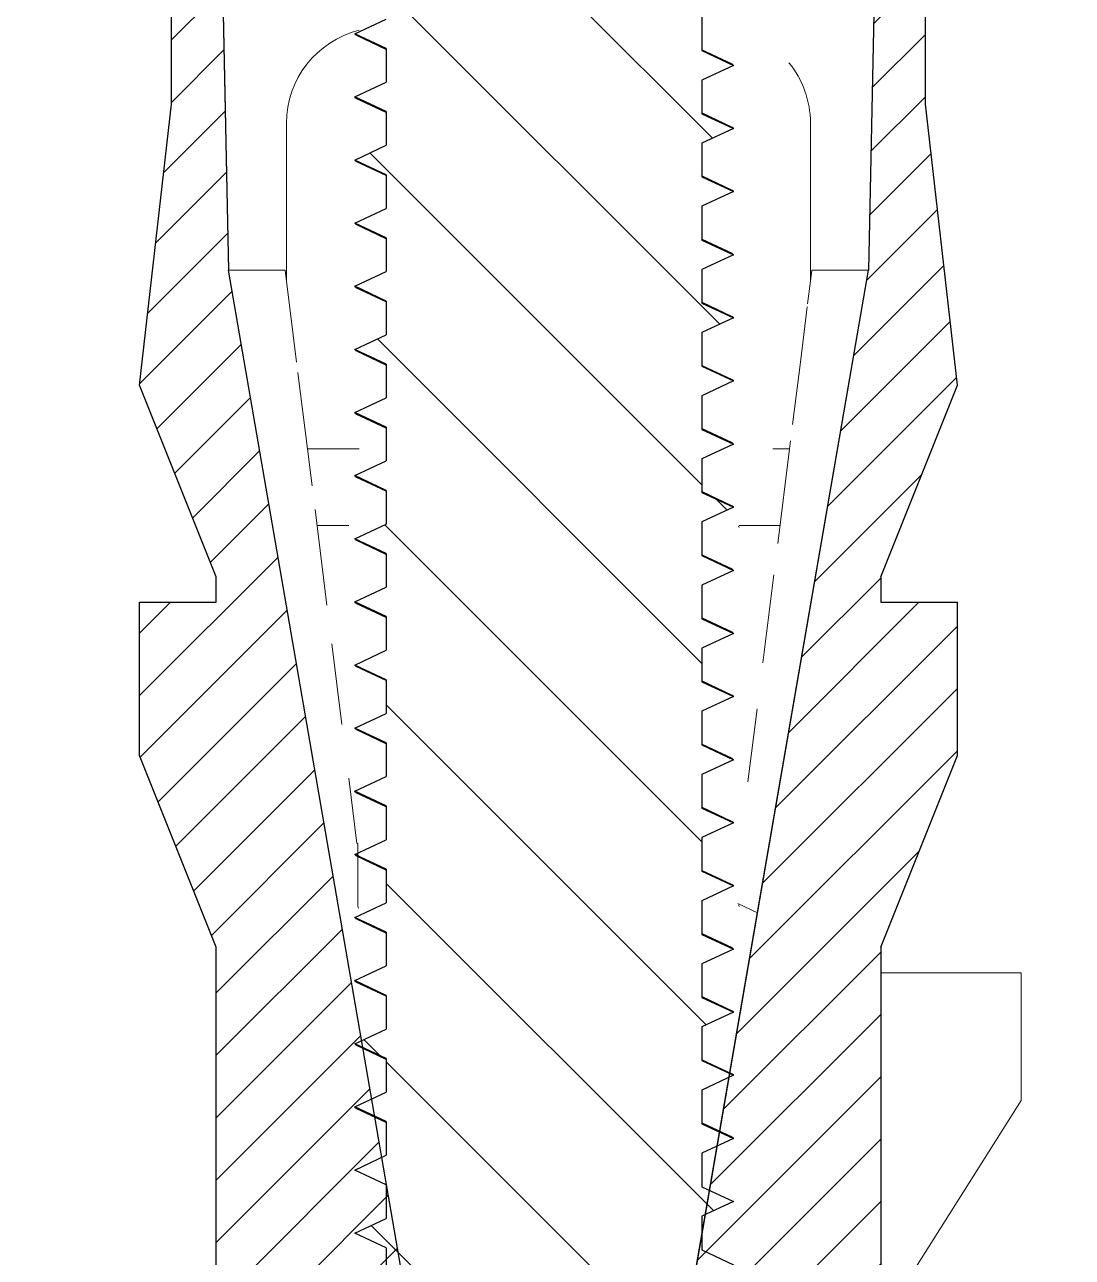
# Model space of a CAD drawing. Header units: millimetres. Extents: x 15 to 334, y 2 to 223.
# Drawn here: x 45.56 to 53.85, y 102.77 to 112.53 of the extents above; entities that cross this region are included whole.
import ezdxf

# ---------------------------------------------------------------- set-up
doc = ezdxf.new("R2010")
doc.units = ezdxf.units.MM
doc.layers.add('HATCH', color=56, linetype='Continuous')
doc.layers.add('SLD-0', color=179, linetype='Continuous')
doc.layers.add('PART', color=179, linetype='Continuous', lineweight=15)

msp = doc.modelspace()

# ---------------------------------------------------------------- hatches: boundary and pattern name
at = {"linetype": 'Continuous'}
h = msp.add_hatch(dxfattribs=at)
h.set_pattern_fill('ANSI31', color=2, scale=0.31496, angle=90, style=0)
edge = h.paths.add_edge_path(flags=0)
edge.add_spline(control_points=[(53.1701, 118.8478), (53.1701, 118.7893), (53.1287, 118.7478), (53.0701, 118.7478)], knot_values=[0, 0, 0, 0, 1, 1, 1, 1], weights=[1, 0.804738, 0.804738, 1], degree=3, periodic=0)
edge.add_line((53.0701, 118.7478), (51.0881, 118.7478))
edge.add_line((51.0881, 118.7478), (51.1701, 118.7096))
edge.add_line((51.1701, 118.7096), (50.9201, 118.593))
edge.add_line((50.9201, 118.593), (50.9201, 118.3262))
edge.add_line((50.9201, 118.3262), (51.1701, 118.2096))
edge.add_line((51.1701, 118.2096), (50.9201, 118.093))
edge.add_line((50.9201, 118.093), (50.9201, 117.8262))
edge.add_line((50.9201, 117.8262), (51.1701, 117.7096))
edge.add_line((51.1701, 117.7096), (50.9201, 117.593))
edge.add_line((50.9201, 117.593), (50.9201, 117.3262))
edge.add_line((50.9201, 117.3262), (51.1701, 117.2096))
edge.add_line((51.1701, 117.2096), (50.9201, 117.093))
edge.add_line((50.9201, 117.093), (50.9201, 116.8262))
edge.add_line((50.9201, 116.8262), (51.1701, 116.7096))
edge.add_line((51.1701, 116.7096), (50.9201, 116.593))
edge.add_line((50.9201, 116.593), (50.9201, 116.3262))
edge.add_line((50.9201, 116.3262), (51.1701, 116.2096))
edge.add_line((51.1701, 116.2096), (50.9201, 116.093))
edge.add_line((50.9201, 116.093), (50.9201, 115.8262))
edge.add_line((50.9201, 115.8262), (51.1701, 115.7096))
edge.add_line((51.1701, 115.7096), (50.9201, 115.593))
edge.add_line((50.9201, 115.593), (50.9201, 115.3262))
edge.add_line((50.9201, 115.3262), (51.1701, 115.2096))
edge.add_line((51.1701, 115.2096), (50.9201, 115.093))
edge.add_line((50.9201, 115.093), (50.9201, 114.8262))
edge.add_line((50.9201, 114.8262), (51.1701, 114.7096))
edge.add_line((51.1701, 114.7096), (50.9201, 114.593))
edge.add_line((50.9201, 114.593), (50.9201, 114.3262))
edge.add_line((50.9201, 114.3262), (51.1701, 114.2096))
edge.add_line((51.1701, 114.2096), (50.9201, 114.093))
edge.add_line((50.9201, 114.093), (50.9201, 113.8262))
edge.add_line((50.9201, 113.8262), (51.1701, 113.7096))
edge.add_line((51.1701, 113.7096), (50.9201, 113.593))
edge.add_line((50.9201, 113.593), (50.9201, 113.3262))
edge.add_line((50.9201, 113.3262), (51.1701, 113.2096))
edge.add_line((51.1701, 113.2096), (50.9201, 113.093))
edge.add_line((50.9201, 113.093), (50.9201, 112.8262))
edge.add_line((50.9201, 112.8262), (51.1701, 112.7096))
edge.add_line((51.1701, 112.7096), (50.9201, 112.593))
edge.add_line((50.9201, 112.593), (50.9201, 112.3262))
edge.add_line((50.9201, 112.3262), (51.1701, 112.2096))
edge.add_line((51.1701, 112.2096), (50.9201, 112.093))
edge.add_line((50.9201, 112.093), (50.9201, 111.8262))
edge.add_line((50.9201, 111.8262), (51.1701, 111.7096))
edge.add_line((51.1701, 111.7096), (50.9201, 111.593))
edge.add_line((50.9201, 111.593), (50.9201, 111.3262))
edge.add_line((50.9201, 111.3262), (51.1701, 111.2096))
edge.add_line((51.1701, 111.2096), (50.9201, 111.093))
edge.add_line((50.9201, 111.093), (50.9201, 110.8262))
edge.add_line((50.9201, 110.8262), (51.1701, 110.7096))
edge.add_line((51.1701, 110.7096), (50.9201, 110.593))
edge.add_line((50.9201, 110.593), (50.9201, 110.3262))
edge.add_line((50.9201, 110.3262), (51.1701, 110.2096))
edge.add_line((51.1701, 110.2096), (50.9201, 110.093))
edge.add_line((50.9201, 110.093), (50.9201, 109.8262))
edge.add_line((50.9201, 109.8262), (51.1701, 109.7096))
edge.add_line((51.1701, 109.7096), (50.9201, 109.593))
edge.add_line((50.9201, 109.593), (50.9201, 109.3262))
edge.add_line((50.9201, 109.3262), (51.1701, 109.2096))
edge.add_line((51.1701, 109.2096), (50.9201, 109.093))
edge.add_line((50.9201, 109.093), (50.9201, 108.8262))
edge.add_line((50.9201, 108.8262), (51.1701, 108.7096))
edge.add_line((51.1701, 108.7096), (50.9201, 108.593))
edge.add_line((50.9201, 108.593), (50.9201, 108.3262))
edge.add_line((50.9201, 108.3262), (51.1701, 108.2096))
edge.add_line((51.1701, 108.2096), (50.9201, 108.093))
edge.add_line((50.9201, 108.093), (50.9201, 107.8262))
edge.add_line((50.9201, 107.8262), (51.1701, 107.7096))
edge.add_line((51.1701, 107.7096), (50.9201, 107.593))
edge.add_line((50.9201, 107.593), (50.9201, 107.3262))
edge.add_line((50.9201, 107.3262), (51.1701, 107.2096))
edge.add_line((51.1701, 107.2096), (50.9201, 107.093))
edge.add_line((50.9201, 107.093), (50.9201, 106.8262))
edge.add_line((50.9201, 106.8262), (51.1701, 106.7096))
edge.add_line((51.1701, 106.7096), (50.9201, 106.593))
edge.add_line((50.9201, 106.593), (50.9201, 106.3262))
edge.add_line((50.9201, 106.3262), (51.1701, 106.2096))
edge.add_line((51.1701, 106.2096), (50.9201, 106.093))
edge.add_line((50.9201, 106.093), (50.9201, 105.8262))
edge.add_line((50.9201, 105.8262), (51.1701, 105.7096))
edge.add_line((51.1701, 105.7096), (50.9201, 105.593))
edge.add_line((50.9201, 105.593), (50.9201, 105.3262))
edge.add_line((50.9201, 105.3262), (51.1701, 105.2096))
edge.add_line((51.1701, 105.2096), (50.9201, 105.093))
edge.add_line((50.9201, 105.093), (50.9201, 104.8262))
edge.add_line((50.9201, 104.8262), (51.1701, 104.7096))
edge.add_line((51.1701, 104.7096), (50.9201, 104.593))
edge.add_line((50.9201, 104.593), (50.9201, 104.3262))
edge.add_line((50.9201, 104.3262), (51.1701, 104.2096))
edge.add_line((51.1701, 104.2096), (50.9201, 104.093))
edge.add_line((50.9201, 104.093), (50.9201, 103.8262))
edge.add_line((50.9201, 103.8262), (51.1701, 103.7096))
edge.add_line((51.1701, 103.7096), (50.9201, 103.593))
edge.add_line((50.9201, 103.593), (50.9201, 103.3262))
edge.add_line((50.9201, 103.3262), (51.1701, 103.2096))
edge.add_line((51.1701, 103.2096), (50.9201, 103.093))
edge.add_line((50.9201, 103.093), (50.9201, 102.8262))
edge.add_line((50.9201, 102.8262), (51.1701, 102.7096))
edge.add_line((51.1701, 102.7096), (50.9201, 102.593))
edge.add_line((50.9201, 102.593), (50.9201, 102.3262))
edge.add_line((50.9201, 102.3262), (51.1701, 102.2096))
edge.add_line((51.1701, 102.2096), (50.9201, 102.093))
edge.add_line((50.9201, 102.093), (50.9201, 101.8478))
edge.add_arc((47.2726, 101.8479), 3.6475, 359.64129, 359.99983, ccw=False)
edge.add_line((50.92, 101.825), (51.1676, 101.7096))
edge.add_line((51.1676, 101.7096), (50.9112, 101.59))
edge.add_arc((46.9481, 101.8645), 3.9725, 352.10251, 356.03772, ccw=False)
edge.add_line((50.883, 101.3187), (51.1169, 101.2096))
edge.add_line((51.1169, 101.2096), (50.8432, 101.0819))
edge.add_arc((46.5936, 101.9228), 4.3319, 345.15264, 348.80682, ccw=False)
edge.add_line((50.7809, 100.8128), (51.0023, 100.7096))
edge.add_line((51.0023, 100.7096), (50.7103, 100.5734))
edge.add_arc((46.3897, 101.9813), 4.5442, 338.38643, 341.95169, ccw=False)
edge.add_line((50.6144, 100.3075), (50.8242, 100.2096))
edge.add_line((50.8242, 100.2096), (50.509, 100.0626))
edge.add_arc((46.3839, 101.9814), 4.5496, 331.37807, 335.05452, ccw=False)
edge.add_line((50.3775, 99.802), (50.5757, 99.7096))
edge.add_line((50.5757, 99.7096), (50.2272, 99.547))
edge.add_spline(control_points=[(50.2272, 99.547), (50.0649, 99.2917), (49.8779, 99.0556), (49.6701, 98.8478)], knot_values=[0, 0, 0, 0, 1, 1, 1, 1], weights=[1, 1, 1, 1], degree=3, periodic=0)
edge.add_spline(control_points=[(49.6701, 98.8478), (49.3938, 99.1241), (49.1542, 99.4505), (48.9608, 99.8056)], knot_values=[0, 0, 0, 0, 1, 1, 1, 1], weights=[1, 1, 1, 1], degree=3, periodic=0)
edge.add_line((48.9608, 99.8056), (48.6307, 99.9596))
edge.add_line((48.6307, 99.9596), (48.8349, 100.0548))
edge.add_arc((52.9801, 101.9927), 4.5759, 201.46317, 205.05631, ccw=False)
edge.add_line((48.7216, 100.3184), (48.4188, 100.4596))
edge.add_line((48.4188, 100.4596), (48.6343, 100.5601))
edge.add_arc((52.871, 101.9554), 4.4605, 194.64307, 198.22889, ccw=False)
edge.add_line((48.5554, 100.8278), (48.2727, 100.9596))
edge.add_line((48.2727, 100.9596), (48.5003, 101.0657))
edge.add_arc((52.5842, 101.8906), 4.1664, 187.6488, 191.41879, ccw=False)
edge.add_line((48.4549, 101.336), (48.1899, 101.4596))
edge.add_line((48.1899, 101.4596), (48.4304, 101.5717))
edge.add_arc((52.1798, 101.8494), 3.7597, 180.09818, 184.23612, ccw=False)
edge.add_line((48.4201, 101.843), (48.1701, 101.9596))
edge.add_line((48.1701, 101.9596), (48.4201, 102.0762))
edge.add_line((48.4201, 102.0762), (48.4201, 102.343))
edge.add_line((48.4201, 102.343), (48.1701, 102.4596))
edge.add_line((48.1701, 102.4596), (48.4201, 102.5762))
edge.add_line((48.4201, 102.5762), (48.4201, 102.843))
edge.add_line((48.4201, 102.843), (48.1701, 102.9596))
edge.add_line((48.1701, 102.9596), (48.4201, 103.0762))
edge.add_line((48.4201, 103.0762), (48.4201, 103.343))
edge.add_line((48.4201, 103.343), (48.1701, 103.4596))
edge.add_line((48.1701, 103.4596), (48.4201, 103.5762))
edge.add_line((48.4201, 103.5762), (48.4201, 103.843))
edge.add_line((48.4201, 103.843), (48.1701, 103.9596))
edge.add_line((48.1701, 103.9596), (48.4201, 104.0762))
edge.add_line((48.4201, 104.0762), (48.4201, 104.343))
edge.add_line((48.4201, 104.343), (48.1701, 104.4596))
edge.add_line((48.1701, 104.4596), (48.4201, 104.5762))
edge.add_line((48.4201, 104.5762), (48.4201, 104.843))
edge.add_line((48.4201, 104.843), (48.1701, 104.9596))
edge.add_line((48.1701, 104.9596), (48.4201, 105.0762))
edge.add_line((48.4201, 105.0762), (48.4201, 105.343))
edge.add_line((48.4201, 105.343), (48.1701, 105.4596))
edge.add_line((48.1701, 105.4596), (48.4201, 105.5762))
edge.add_line((48.4201, 105.5762), (48.4201, 105.843))
edge.add_line((48.4201, 105.843), (48.1701, 105.9596))
edge.add_line((48.1701, 105.9596), (48.4201, 106.0762))
edge.add_line((48.4201, 106.0762), (48.4201, 106.343))
edge.add_line((48.4201, 106.343), (48.1701, 106.4596))
edge.add_line((48.1701, 106.4596), (48.4201, 106.5762))
edge.add_line((48.4201, 106.5762), (48.4201, 106.843))
edge.add_line((48.4201, 106.843), (48.1701, 106.9596))
edge.add_line((48.1701, 106.9596), (48.4201, 107.0762))
edge.add_line((48.4201, 107.0762), (48.4201, 107.343))
edge.add_line((48.4201, 107.343), (48.1701, 107.4596))
edge.add_line((48.1701, 107.4596), (48.4201, 107.5762))
edge.add_line((48.4201, 107.5762), (48.4201, 107.843))
edge.add_line((48.4201, 107.843), (48.1701, 107.9596))
edge.add_line((48.1701, 107.9596), (48.4201, 108.0762))
edge.add_line((48.4201, 108.0762), (48.4201, 108.343))
edge.add_line((48.4201, 108.343), (48.1701, 108.4596))
edge.add_line((48.1701, 108.4596), (48.4201, 108.5762))
edge.add_line((48.4201, 108.5762), (48.4201, 108.843))
edge.add_line((48.4201, 108.843), (48.1701, 108.9596))
edge.add_line((48.1701, 108.9596), (48.4201, 109.0762))
edge.add_line((48.4201, 109.0762), (48.4201, 109.343))
edge.add_line((48.4201, 109.343), (48.1701, 109.4596))
edge.add_line((48.1701, 109.4596), (48.4201, 109.5762))
edge.add_line((48.4201, 109.5762), (48.4201, 109.843))
edge.add_line((48.4201, 109.843), (48.1701, 109.9596))
edge.add_line((48.1701, 109.9596), (48.4201, 110.0762))
edge.add_line((48.4201, 110.0762), (48.4201, 110.343))
edge.add_line((48.4201, 110.343), (48.1701, 110.4596))
edge.add_line((48.1701, 110.4596), (48.4201, 110.5762))
edge.add_line((48.4201, 110.5762), (48.4201, 110.843))
edge.add_line((48.4201, 110.843), (48.1701, 110.9596))
edge.add_line((48.1701, 110.9596), (48.4201, 111.0762))
edge.add_line((48.4201, 111.0762), (48.4201, 111.343))
edge.add_line((48.4201, 111.343), (48.1701, 111.4596))
edge.add_line((48.1701, 111.4596), (48.4201, 111.5762))
edge.add_line((48.4201, 111.5762), (48.4201, 111.843))
edge.add_line((48.4201, 111.843), (48.1701, 111.9596))
edge.add_line((48.1701, 111.9596), (48.4201, 112.0762))
edge.add_line((48.4201, 112.0762), (48.4201, 112.343))
edge.add_line((48.4201, 112.343), (48.1701, 112.4596))
edge.add_line((48.1701, 112.4596), (48.4201, 112.5762))
edge.add_line((48.4201, 112.5762), (48.4201, 112.843))
edge.add_line((48.4201, 112.843), (48.1701, 112.9596))
edge.add_line((48.1701, 112.9596), (48.4201, 113.0762))
edge.add_line((48.4201, 113.0762), (48.4201, 113.343))
edge.add_line((48.4201, 113.343), (48.1701, 113.4596))
edge.add_line((48.1701, 113.4596), (48.4201, 113.5762))
edge.add_line((48.4201, 113.5762), (48.4201, 113.843))
edge.add_line((48.4201, 113.843), (48.1701, 113.9596))
edge.add_line((48.1701, 113.9596), (48.4201, 114.0762))
edge.add_line((48.4201, 114.0762), (48.4201, 114.343))
edge.add_line((48.4201, 114.343), (48.1701, 114.4596))
edge.add_line((48.1701, 114.4596), (48.4201, 114.5762))
edge.add_line((48.4201, 114.5762), (48.4201, 114.843))
edge.add_line((48.4201, 114.843), (48.1701, 114.9596))
edge.add_line((48.1701, 114.9596), (48.4201, 115.0762))
edge.add_line((48.4201, 115.0762), (48.4201, 115.343))
edge.add_line((48.4201, 115.343), (48.1701, 115.4596))
edge.add_line((48.1701, 115.4596), (48.4201, 115.5762))
edge.add_line((48.4201, 115.5762), (48.4201, 115.843))
edge.add_line((48.4201, 115.843), (48.1701, 115.9596))
edge.add_line((48.1701, 115.9596), (48.4201, 116.0762))
edge.add_line((48.4201, 116.0762), (48.4201, 116.343))
edge.add_line((48.4201, 116.343), (48.1701, 116.4596))
edge.add_line((48.1701, 116.4596), (48.4201, 116.5762))
edge.add_line((48.4201, 116.5762), (48.4201, 116.843))
edge.add_line((48.4201, 116.843), (48.1701, 116.9596))
edge.add_line((48.1701, 116.9596), (48.4201, 117.0762))
edge.add_line((48.4201, 117.0762), (48.4201, 117.343))
edge.add_line((48.4201, 117.343), (48.1701, 117.4596))
edge.add_line((48.1701, 117.4596), (48.4201, 117.5762))
edge.add_line((48.4201, 117.5762), (48.4201, 117.843))
edge.add_line((48.4201, 117.843), (48.1701, 117.9596))
edge.add_line((48.1701, 117.9596), (48.4201, 118.0762))
edge.add_line((48.4201, 118.0762), (48.4201, 118.343))
edge.add_line((48.4201, 118.343), (48.1701, 118.4596))
edge.add_line((48.1701, 118.4596), (48.4201, 118.5762))
edge.add_line((48.4201, 118.5762), (48.4201, 118.7478))
edge.add_line((48.4201, 118.7478), (46.2701, 118.7478))
edge.add_spline(control_points=[(46.2701, 118.7478), (46.2115, 118.7478), (46.1701, 118.7893), (46.1701, 118.8478)], knot_values=[0, 0, 0, 0, 1, 1, 1, 1], weights=[1, 0.804738, 0.804738, 1], degree=3, periodic=0)
edge.add_line((46.1701, 118.8478), (46.1701, 119.1478))
edge.add_spline(control_points=[(46.1701, 119.1478), (46.1701, 119.2064), (46.2115, 119.2478), (46.2701, 119.2478)], knot_values=[0, 0, 0, 0, 1, 1, 1, 1], weights=[1, 0.804738, 0.804738, 1], degree=3, periodic=0)
edge.add_line((46.2701, 119.2478), (46.8984, 119.2478))
edge.add_spline(control_points=[(46.8984, 119.2478), (46.9758, 119.2478), (47.0478, 119.2764), (47.1041, 119.3295)], knot_values=[0, 0, 0, 0, 1, 1, 1, 1], weights=[1, 0.952986, 0.952986, 1], degree=3, periodic=0)
edge.add_spline(control_points=[(47.1041, 119.3295), (47.1702, 119.3918), (47.2385, 119.4516), (47.309, 119.5089)], knot_values=[0, 0, 0, 0, 1, 1, 1, 1], weights=[1, 0.999558, 0.999558, 1], degree=3, periodic=0)
edge.add_spline(control_points=[(47.309, 119.5089), (48.0559, 119.1923), (48.9092, 119.0479), (49.6695, 119.0478)], knot_values=[0, 0, 0, 0, 1, 1, 1, 1], weights=[1, 1, 1, 1], degree=3, periodic=0)
edge.add_line((49.6695, 119.0478), (49.6708, 119.0478))
edge.add_spline(control_points=[(49.6708, 119.0478), (50.431, 119.0479), (51.2844, 119.1923), (52.0312, 119.5089)], knot_values=[0, 0, 0, 0, 1, 1, 1, 1], weights=[1, 1, 1, 1], degree=3, periodic=0)
edge.add_spline(control_points=[(52.0312, 119.5089), (52.1017, 119.4516), (52.17, 119.3918), (52.2361, 119.3295)], knot_values=[0, 0, 0, 0, 1, 1, 1, 1], weights=[1, 0.999558, 0.999558, 1], degree=3, periodic=0)
edge.add_spline(control_points=[(52.2361, 119.3295), (52.2925, 119.2764), (52.3644, 119.2478), (52.4419, 119.2478)], knot_values=[0, 0, 0, 0, 1, 1, 1, 1], weights=[1, 0.952986, 0.952986, 1], degree=3, periodic=0)
edge.add_line((52.4419, 119.2478), (53.0701, 119.2478))
edge.add_spline(control_points=[(53.0701, 119.2478), (53.1287, 119.2478), (53.1701, 119.2064), (53.1701, 119.1478)], knot_values=[0, 0, 0, 0, 1, 1, 1, 1], weights=[1, 0.804738, 0.804738, 1], degree=3, periodic=0)
edge.add_line((53.1701, 119.1478), (53.1701, 118.8478))
at = {"layer": 'HATCH'}
h = msp.add_hatch(dxfattribs=at)
h.set_pattern_fill('ANSI31', color=2, scale=0.11, style=0)
edge = h.paths.add_edge_path(flags=0)
edge.add_line((48.7439, 101.4798), (48.7643, 100.4812))
edge.add_line((48.7643, 100.4812), (48.8957, 85.5914))
edge.add_line((48.8957, 85.5914), (48.8957, 84.5794))
edge.add_line((48.8957, 84.5794), (48.3897, 84.5794))
edge.add_line((48.3897, 84.5794), (48.3897, 85.5914))
edge.add_line((48.3897, 85.5914), (47.0235, 85.5914))
edge.add_line((47.0235, 85.5914), (46.7705, 87.0082))
edge.add_line((46.7705, 87.0082), (46.7705, 88.7286))
edge.add_line((46.7705, 88.7286), (46.47, 90.4316))
edge.add_line((46.47, 90.4316), (47.0388, 90.6386))
edge.add_line((47.0388, 90.6386), (46.4669, 92.0682))
edge.add_line((46.4669, 92.0682), (46.4669, 93.2826))
edge.add_line((46.4669, 93.2826), (47.0741, 93.2826))
edge.add_line((47.0741, 93.2826), (47.0741, 93.4472))
edge.add_line((47.0741, 93.4472), (47.0741, 96.2174))
edge.add_line((47.0741, 96.2174), (47.0741, 96.4198))
edge.add_line((47.0741, 96.4198), (46.4669, 97.9378))
edge.add_line((46.4669, 97.9378), (46.4669, 99.1522))
edge.add_line((46.4669, 99.1522), (47.0741, 99.1522))
edge.add_line((47.0741, 99.1522), (47.0741, 99.3546))
edge.add_line((47.0741, 99.3546), (46.4669, 100.8726))
edge.add_line((46.4669, 100.8726), (46.4669, 102.087))
edge.add_line((46.4669, 102.087), (47.0741, 102.087))
edge.add_line((47.0741, 102.087), (47.0741, 105.2242))
edge.add_line((47.0741, 105.2242), (46.4669, 106.7422))
edge.add_line((46.4669, 106.7422), (46.4669, 107.9566))
edge.add_line((46.4669, 107.9566), (47.0741, 107.9566))
edge.add_line((47.0741, 107.9566), (47.0741, 108.159))
edge.add_line((47.0741, 108.159), (46.4669, 109.677))
edge.add_line((46.4669, 109.677), (46.7199, 111.9034))
edge.add_line((46.7199, 111.9034), (46.7199, 114.8106))
edge.add_line((46.7199, 114.8106), (45.5561, 115.4454))
edge.add_line((45.5561, 115.4454), (45.5561, 115.6478))
edge.add_line((45.5561, 115.6478), (46.7098, 115.6478))
edge.add_spline(control_points=[(46.7098, 115.6478), (46.9197, 115.6478), (47.0697, 115.5009), (47.074, 115.291)], knot_values=[0, 0, 0, 0, 1, 1, 1, 1], weights=[1, 0.809532, 0.809532, 1], degree=3, periodic=0)
edge.add_line((47.074, 115.291), (47.1702, 110.5878))
edge.add_line((47.1702, 110.5878), (48.7439, 101.4798))
h = msp.add_hatch(dxfattribs=at)
h.set_pattern_fill('ANSI31', color=2, scale=0.11, style=0)
edge = h.paths.add_edge_path(flags=0)
edge.add_line((50.6667, 101.4798), (50.6463, 100.4812))
edge.add_line((50.6463, 100.4812), (50.5149, 85.5914))
edge.add_line((50.5149, 85.5914), (50.5149, 84.5794))
edge.add_line((50.5149, 84.5794), (51.0209, 84.5794))
edge.add_line((51.0209, 84.5794), (51.0209, 85.5914))
edge.add_line((51.0209, 85.5914), (52.3871, 85.5914))
edge.add_line((52.3871, 85.5914), (52.6401, 87.0082))
edge.add_line((52.6401, 87.0082), (52.6401, 88.7286))
edge.add_line((52.6401, 88.7286), (52.9406, 90.4316))
edge.add_line((52.9406, 90.4316), (52.3718, 90.6386))
edge.add_line((52.3718, 90.6386), (52.9437, 92.0682))
edge.add_line((52.9437, 92.0682), (52.9437, 93.2826))
edge.add_line((52.9437, 93.2826), (52.3365, 93.2826))
edge.add_line((52.3365, 93.2826), (52.3365, 96.4198))
edge.add_line((52.3365, 96.4198), (52.9437, 97.9378))
edge.add_line((52.9437, 97.9378), (52.9437, 99.1522))
edge.add_line((52.9437, 99.1522), (52.3365, 99.1522))
edge.add_line((52.3365, 99.1522), (52.3365, 99.3546))
edge.add_line((52.3365, 99.3546), (52.9437, 100.8726))
edge.add_line((52.9437, 100.8726), (52.9437, 102.087))
edge.add_line((52.9437, 102.087), (52.3365, 102.087))
edge.add_line((52.3365, 102.087), (52.3365, 102.2516))
edge.add_line((52.3365, 102.2516), (52.3365, 105.0218))
edge.add_line((52.3365, 105.0218), (52.3365, 105.2242))
edge.add_line((52.3365, 105.2242), (52.9437, 106.7422))
edge.add_line((52.9437, 106.7422), (52.9437, 107.9566))
edge.add_line((52.9437, 107.9566), (52.3365, 107.9566))
edge.add_line((52.3365, 107.9566), (52.3365, 108.159))
edge.add_line((52.3365, 108.159), (52.9437, 109.677))
edge.add_line((52.9437, 109.677), (52.6907, 111.9034))
edge.add_line((52.6907, 111.9034), (52.6907, 114.8106))
edge.add_line((52.6907, 114.8106), (53.8545, 115.4454))
edge.add_line((53.8545, 115.4454), (53.8545, 115.6478))
edge.add_line((53.8545, 115.6478), (52.7008, 115.6478))
edge.add_spline(control_points=[(52.7008, 115.6478), (52.4908, 115.6478), (52.3409, 115.5009), (52.3366, 115.291)], knot_values=[0, 0, 0, 0, 1, 1, 1, 1], weights=[1, 0.809532, 0.809532, 1], degree=3, periodic=0)
edge.add_line((52.3366, 115.291), (52.2404, 110.5878))
edge.add_line((52.2404, 110.5878), (50.6667, 101.4798))

# ---------------------------------------------------------------- linework, layer by layer
for p, q in [((47.074, 115.291), (47.1702, 110.5878)), ((52.3366, 115.291), (52.2404, 110.5878)), ((46.7199, 111.9034), (46.7199, 114.8106)), ((52.6907, 111.9034), (52.6907, 114.8106)), ((46.4669, 109.677), (46.7199, 111.9034)), ((52.9437, 109.677), (52.6907, 111.9034)), ((48.7439, 101.4798), (47.1702, 110.5878)), ((50.6667, 101.4798), (52.2404, 110.5878)), ((47.0741, 108.159), (46.4669, 109.677)), ((52.3365, 108.159), (52.9437, 109.677)), ((47.0741, 107.9566), (47.0741, 108.159)), ((52.3365, 108.159), (52.3365, 107.9566)), ((46.4669, 106.7422), (46.4669, 107.9566)), ((46.4669, 107.9566), (47.0741, 107.9566)), ((52.3365, 107.9566), (52.9437, 107.9566)), ((52.9437, 106.7422), (52.9437, 107.9566)), ((47.0741, 105.2242), (46.4669, 106.7422)), ((52.3365, 105.2242), (52.9437, 106.7422)), ((47.0741, 102.087), (47.0741, 105.2242)), ((52.3365, 105.2242), (52.3365, 105.0218)), ((52.3365, 105.0218), (52.3365, 102.2516))]:
    msp.add_line(p, q, dxfattribs=at)
at = {"layer": 'PART', "color": 179, "linetype": 'Continuous'}
for p, q in [((47.074, 115.291), (47.1702, 110.5878)), ((47.074, 115.291), (47.1702, 110.5878)), ((52.3366, 115.291), (52.2404, 110.5878)), ((52.3366, 115.291), (52.2404, 110.5878)), ((46.7199, 111.9034), (46.7199, 114.8106)), ((46.7199, 111.9034), (46.7199, 114.8106)), ((52.6907, 111.9034), (52.6907, 114.8106)), ((52.6907, 111.9034), (52.6907, 114.8106)), ((46.4669, 109.677), (46.7199, 111.9034)), ((46.4669, 109.677), (46.7199, 111.9034)), ((52.9437, 109.677), (52.6907, 111.9034)), ((52.9437, 109.677), (52.6907, 111.9034)), ((47.6307, 111.7516), (47.6307, 110.5007)), ((51.7799, 110.5007), (51.7799, 111.7516)), ((48.7439, 101.4798), (47.1702, 110.5878)), ((47.6198, 110.5878), (47.1702, 110.5878)), ((48.7439, 101.4798), (47.1702, 110.5878)), ((47.6307, 110.5007), (47.6198, 110.5878)), ((50.6667, 101.4798), (52.2404, 110.5878)), ((50.6667, 101.4798), (52.2404, 110.5878)), ((51.7907, 110.5878), (51.7799, 110.5007)), ((52.2404, 110.5878), (51.7907, 110.5878)), ((47.7104, 109.8597), (47.6307, 110.5007)), ((51.7799, 110.5007), (51.7575, 110.3205)), ((51.7547, 110.2979), (51.7002, 109.8597)), ((51.7002, 109.8597), (51.6388, 109.3659)), ((47.7237, 109.7524), (47.7208, 109.776)), ((47.7961, 109.171), (47.7237, 109.7524)), ((47.0741, 108.159), (46.4669, 109.677)), ((47.0741, 108.159), (46.4669, 109.677)), ((52.3365, 108.159), (52.9437, 109.677)), ((52.3365, 108.159), (52.9437, 109.677)), ((47.8324, 108.8799), (47.7961, 109.171)), ((47.7963, 109.171), (48.2053, 109.171)), ((51.4814, 109.171), (51.6143, 109.171)), ((51.6145, 109.171), (51.5209, 108.4212)), ((51.6226, 109.2363), (51.6145, 109.171)), ((47.9506, 107.9346), (47.8561, 108.6902)), ((47.8719, 108.5638), (48.124, 108.5638)), ((51.2153, 108.5638), (51.5387, 108.5638)), ((47.0741, 107.9566), (47.0741, 108.159)), ((47.0741, 107.9566), (47.0741, 108.159)), ((51.4901, 108.175), (51.4027, 107.4771)), ((52.3365, 108.159), (52.3365, 107.9566)), ((52.3365, 108.159), (52.3365, 107.9566)), ((46.4669, 107.9566), (47.0741, 107.9566)), ((46.4669, 107.9566), (47.0741, 107.9566)), ((46.4669, 106.7422), (46.4669, 107.9566)), ((46.4669, 106.7422), (46.4669, 107.9566)), ((52.3365, 107.9566), (52.9437, 107.9566)), ((52.3365, 107.9566), (52.9437, 107.9566)), ((52.9437, 106.7422), (52.9437, 107.9566)), ((52.9437, 106.7422), (52.9437, 107.9566)), ((48.0692, 106.9895), (47.9891, 107.6274)), ((51.357, 107.1133), (51.2839, 106.5331)), ((47.0741, 105.2242), (46.4669, 106.7422)), ((47.0741, 105.2242), (46.4669, 106.7422)), ((52.3365, 105.2242), (52.9437, 106.7422)), ((52.3365, 105.2242), (52.9437, 106.7422)), ((48.1881, 106.0469), (48.1227, 106.5644)), ((48.1953, 105.5478), (48.1953, 106.0478)), ((48.1953, 105.5478), (48.1953, 106.0478)), ((51.3608, 105.4968), (51.2053, 105.5704)), ((47.0741, 102.087), (47.0741, 105.2242)), ((47.0741, 102.087), (47.0741, 105.2242)), ((52.3365, 105.2242), (52.3365, 102.087)), ((52.3365, 105.2242), (52.3365, 105.0218)), ((52.3365, 105.0218), (53.4497, 105.0218)), ((52.3365, 105.0218), (52.3365, 102.2516)), ((53.4497, 104.0098), (53.4497, 105.0218)), ((53.4497, 104.0098), (52.3365, 102.2516))]:
    msp.add_line(p, q, dxfattribs=at)
for centre, start, end in [((48.3897, 111.7516), 104.11319, 180), ((51.0209, 111.7516), 0, 39.11753)]:
    msp.add_arc(centre, 0.759, start, end, dxfattribs=at)
for points in [[(51.2106, 108.5612), (51.2134, 108.5574), (51.2153, 108.5526), (51.2153, 108.5478)], [(51.2106, 105.5612), (51.2134, 105.5574), (51.2153, 105.5526), (51.2153, 105.5478)], [(48.1953, 105.5478), (48.1953, 105.5431), (48.1972, 105.5383), (48.2, 105.5345)]]:
    msp.add_open_spline(points, degree=3, dxfattribs=at)
at = {"layer": 'SLD-0'}
for p, q in [((50.9201, 112.593), (50.9201, 112.3262)), ((48.1701, 112.4596), (48.4201, 112.5762)), ((48.4201, 112.343), (48.1701, 112.4596)), ((48.4201, 112.343), (48.4201, 112.0762)), ((50.9201, 112.3262), (51.1701, 112.2096)), ((51.1701, 112.2096), (50.9201, 112.093)), ((50.9201, 112.093), (50.9201, 111.8262)), ((48.1701, 111.9596), (48.4201, 112.0762)), ((48.4201, 111.843), (48.1701, 111.9596)), ((48.4201, 111.843), (48.4201, 111.5762)), ((50.9201, 111.8262), (51.1701, 111.7096)), ((51.1701, 111.7096), (50.9201, 111.593)), ((48.1701, 111.4596), (48.4201, 111.5762)), ((50.9201, 111.593), (50.9201, 111.3262)), ((48.4201, 111.343), (48.1701, 111.4596)), ((48.4201, 111.343), (48.4201, 111.0762)), ((50.9201, 111.3262), (51.1701, 111.2096)), ((51.1701, 111.2096), (50.9201, 111.093)), ((48.1701, 110.9596), (48.4201, 111.0762)), ((50.9201, 111.093), (50.9201, 110.8262)), ((48.4201, 110.843), (48.1701, 110.9596)), ((48.4201, 110.843), (48.4201, 110.5762)), ((50.9201, 110.8262), (51.1701, 110.7096)), ((51.1701, 110.7096), (50.9201, 110.593)), ((48.1701, 110.4596), (48.4201, 110.5762)), ((50.9201, 110.593), (50.9201, 110.3262)), ((48.4201, 110.343), (48.1701, 110.4596)), ((48.4201, 110.343), (48.4201, 110.0762)), ((50.9201, 110.3262), (51.1701, 110.2096)), ((51.1701, 110.2096), (50.9201, 110.093)), ((48.1701, 109.9596), (48.4201, 110.0762)), ((50.9201, 110.093), (50.9201, 109.8262)), ((48.4201, 109.843), (48.1701, 109.9596)), ((48.4201, 109.843), (48.4201, 109.5762)), ((50.9201, 109.8262), (51.1701, 109.7096)), ((51.1701, 109.7096), (50.9201, 109.593)), ((48.1701, 109.4596), (48.4201, 109.5762)), ((50.9201, 109.593), (50.9201, 109.3262)), ((48.4201, 109.343), (48.1701, 109.4596)), ((48.4201, 109.343), (48.4201, 109.0762)), ((50.9201, 109.3262), (51.1701, 109.2096)), ((51.1701, 109.2096), (50.9201, 109.093)), ((48.1701, 108.9596), (48.4201, 109.0762)), ((50.9201, 109.093), (50.9201, 108.8262)), ((48.4201, 108.843), (48.1701, 108.9596)), ((48.4201, 108.843), (48.4201, 108.5762)), ((50.9201, 108.8262), (51.1701, 108.7096)), ((51.1701, 108.7096), (50.9201, 108.593)), ((50.9201, 108.593), (50.9201, 108.3262)), ((48.1701, 108.4596), (48.4201, 108.5762)), ((48.4201, 108.343), (48.1701, 108.4596)), ((48.4201, 108.343), (48.4201, 108.0762)), ((50.9201, 108.3262), (51.1701, 108.2096)), ((51.1701, 108.2096), (50.9201, 108.093)), ((50.9201, 108.093), (50.9201, 107.8262)), ((48.1701, 107.9596), (48.4201, 108.0762)), ((48.4201, 107.843), (48.1701, 107.9596)), ((48.4201, 107.843), (48.4201, 107.5762)), ((50.9201, 107.8262), (51.1701, 107.7096)), ((51.1701, 107.7096), (50.9201, 107.593)), ((48.1701, 107.4596), (48.4201, 107.5762)), ((50.9201, 107.593), (50.9201, 107.3262)), ((48.4201, 107.343), (48.1701, 107.4596)), ((48.4201, 107.343), (48.4201, 107.0762)), ((50.9201, 107.3262), (51.1701, 107.2096)), ((51.1701, 107.2096), (50.9201, 107.093)), ((48.1701, 106.9596), (48.4201, 107.0762)), ((50.9201, 107.093), (50.9201, 106.8262)), ((48.4201, 106.843), (48.1701, 106.9596)), ((48.4201, 106.843), (48.4201, 106.5762)), ((50.9201, 106.8262), (51.1701, 106.7096)), ((51.1701, 106.7096), (50.9201, 106.593)), ((48.1701, 106.4596), (48.4201, 106.5762)), ((50.9201, 106.593), (50.9201, 106.3262)), ((48.4201, 106.343), (48.1701, 106.4596)), ((48.4201, 106.343), (48.4201, 106.0762)), ((50.9201, 106.3262), (51.1701, 106.2096)), ((51.1701, 106.2096), (50.9201, 106.093)), ((48.1701, 105.9596), (48.4201, 106.0762)), ((50.9201, 106.093), (50.9201, 105.8262)), ((48.4201, 105.843), (48.1701, 105.9596)), ((48.4201, 105.843), (48.4201, 105.5762)), ((50.9201, 105.8262), (51.1701, 105.7096)), ((51.1701, 105.7096), (50.9201, 105.593)), ((48.1701, 105.4596), (48.4201, 105.5762)), ((50.9201, 105.593), (50.9201, 105.3262)), ((48.4201, 105.343), (48.1701, 105.4596)), ((48.4201, 105.343), (48.4201, 105.0762)), ((50.9201, 105.3262), (51.1701, 105.2096)), ((51.1701, 105.2096), (50.9201, 105.093)), ((48.1701, 104.9596), (48.4201, 105.0762)), ((50.9201, 105.093), (50.9201, 104.8262)), ((48.4201, 104.843), (48.1701, 104.9596)), ((48.4201, 104.843), (48.4201, 104.5762)), ((50.9201, 104.8262), (51.1701, 104.7096)), ((51.1701, 104.7096), (50.9201, 104.593)), ((48.1701, 104.4596), (48.4201, 104.5762)), ((50.9201, 104.593), (50.9201, 104.3262)), ((48.4201, 104.343), (48.1701, 104.4596)), ((48.4201, 104.343), (48.4201, 104.0762)), ((50.9201, 104.3262), (51.1701, 104.2096)), ((51.1701, 104.2096), (50.9201, 104.093)), ((50.9201, 104.093), (50.9201, 103.8262)), ((48.1701, 103.9596), (48.4201, 104.0762)), ((48.4201, 103.843), (48.1701, 103.9596)), ((48.4201, 103.843), (48.4201, 103.5762)), ((50.9201, 103.8262), (51.1701, 103.7096)), ((51.1701, 103.7096), (50.9201, 103.593)), ((48.1701, 103.4596), (48.4201, 103.5762)), ((50.9201, 103.593), (50.9201, 103.3262)), ((48.4201, 103.343), (48.1701, 103.4596)), ((48.4201, 103.343), (48.4201, 103.0762)), ((50.9201, 103.3262), (51.1701, 103.2096)), ((51.1701, 103.2096), (50.9201, 103.093)), ((48.1701, 102.9596), (48.4201, 103.0762)), ((50.9201, 103.093), (50.9201, 102.8262)), ((48.4201, 102.843), (48.1701, 102.9596)), ((48.4201, 102.843), (48.4201, 102.5762)), ((50.9201, 102.8262), (51.1701, 102.7096))]:
    msp.add_line(p, q, dxfattribs=at)
at = {"layer": 'SLD-0', "color": 179, "linetype": 'Continuous'}
for p, q in [((50.9201, 112.593), (50.9201, 112.3262)), ((50.9201, 112.593), (50.9201, 112.3262)), ((48.1701, 112.4596), (48.4201, 112.5762)), ((48.1701, 112.4596), (48.4201, 112.5762)), ((48.4201, 112.343), (48.1701, 112.4596)), ((48.1797, 112.4506), (48.1701, 112.4596)), ((48.4201, 112.343), (48.1701, 112.4596)), ((48.1797, 112.4506), (48.418, 112.3386)), ((48.4201, 112.343), (48.4201, 112.0762)), ((48.4201, 112.343), (48.4201, 112.0762)), ((50.9201, 112.3262), (51.1701, 112.2096)), ((50.9201, 112.3262), (51.1701, 112.2096)), ((51.1605, 112.2186), (50.9222, 112.3306)), ((51.1701, 112.2096), (50.9201, 112.093)), ((51.1701, 112.2096), (50.9201, 112.093)), ((51.1701, 112.2096), (51.1605, 112.2186)), ((50.9201, 112.093), (50.9201, 111.8262)), ((50.9201, 112.093), (50.9201, 111.8262)), ((48.1701, 111.9596), (48.4201, 112.0762)), ((48.1701, 111.9596), (48.4201, 112.0762)), ((48.4201, 111.843), (48.1701, 111.9596)), ((48.1797, 111.9506), (48.1701, 111.9596)), ((48.4201, 111.843), (48.1701, 111.9596)), ((48.1797, 111.9506), (48.418, 111.8386)), ((48.4201, 111.843), (48.4201, 111.5762)), ((48.4201, 111.843), (48.4201, 111.5762)), ((50.9201, 111.8262), (51.1701, 111.7096)), ((50.9201, 111.8262), (51.1701, 111.7096)), ((51.1605, 111.7186), (50.9222, 111.8306)), ((51.1701, 111.7096), (50.9201, 111.593)), ((51.1701, 111.7096), (50.9201, 111.593)), ((51.1701, 111.7096), (51.1605, 111.7186)), ((48.1701, 111.4596), (48.4201, 111.5762)), ((48.1701, 111.4596), (48.4201, 111.5762)), ((50.9201, 111.593), (50.9201, 111.3262)), ((50.9201, 111.593), (50.9201, 111.3262)), ((48.4201, 111.343), (48.1701, 111.4596)), ((48.1797, 111.4506), (48.1701, 111.4596)), ((48.4201, 111.343), (48.1701, 111.4596)), ((48.1797, 111.4506), (48.418, 111.3386)), ((48.4201, 111.343), (48.4201, 111.0762)), ((48.4201, 111.343), (48.4201, 111.0762)), ((50.9201, 111.3262), (51.1701, 111.2096)), ((50.9201, 111.3262), (51.1701, 111.2096)), ((51.1605, 111.2186), (50.9222, 111.3306)), ((51.1701, 111.2096), (51.1605, 111.2186)), ((51.1701, 111.2096), (50.9201, 111.093)), ((51.1701, 111.2096), (50.9201, 111.093)), ((48.1701, 110.9596), (48.4201, 111.0762)), ((48.1701, 110.9596), (48.4201, 111.0762)), ((50.9201, 111.093), (50.9201, 110.8262)), ((50.9201, 111.093), (50.9201, 110.8262)), ((48.4201, 110.843), (48.1701, 110.9596)), ((48.1797, 110.9506), (48.1701, 110.9596)), ((48.4201, 110.843), (48.1701, 110.9596)), ((48.1797, 110.9506), (48.418, 110.8386)), ((48.4201, 110.843), (48.4201, 110.5762)), ((48.4201, 110.843), (48.4201, 110.5762)), ((50.9201, 110.8262), (51.1701, 110.7096)), ((50.9201, 110.8262), (51.1701, 110.7096)), ((51.1605, 110.7186), (50.9222, 110.8306)), ((51.1701, 110.7096), (50.9201, 110.593)), ((51.1701, 110.7096), (50.9201, 110.593)), ((51.1701, 110.7096), (51.1605, 110.7186)), ((48.1701, 110.4596), (48.4201, 110.5762)), ((48.1701, 110.4596), (48.4201, 110.5762)), ((50.9201, 110.593), (50.9201, 110.3262)), ((50.9201, 110.593), (50.9201, 110.3262)), ((48.4201, 110.343), (48.1701, 110.4596)), ((48.1797, 110.4506), (48.1701, 110.4596)), ((48.4201, 110.343), (48.1701, 110.4596)), ((48.1797, 110.4506), (48.418, 110.3386)), ((48.4201, 110.343), (48.4201, 110.0762)), ((48.4201, 110.343), (48.4201, 110.0762)), ((50.9201, 110.3262), (51.1701, 110.2096)), ((50.9201, 110.3262), (51.1701, 110.2096)), ((51.1605, 110.2186), (50.9222, 110.3306)), ((51.1701, 110.2096), (50.9201, 110.093)), ((51.1701, 110.2096), (50.9201, 110.093)), ((51.1701, 110.2096), (51.1605, 110.2186)), ((48.1701, 109.9596), (48.4201, 110.0762)), ((48.1701, 109.9596), (48.4201, 110.0762)), ((50.9201, 110.093), (50.9201, 109.8262)), ((50.9201, 110.093), (50.9201, 109.8262)), ((48.4201, 109.843), (48.1701, 109.9596)), ((48.1797, 109.9506), (48.1701, 109.9596)), ((48.4201, 109.843), (48.1701, 109.9596)), ((48.1797, 109.9506), (48.418, 109.8386)), ((48.4201, 109.843), (48.4201, 109.5762)), ((48.4201, 109.843), (48.4201, 109.5762)), ((50.9201, 109.8262), (51.1701, 109.7096)), ((50.9201, 109.8262), (51.1701, 109.7096)), ((51.1605, 109.7186), (50.9222, 109.8306)), ((51.1701, 109.7096), (50.9201, 109.593)), ((51.1701, 109.7096), (50.9201, 109.593)), ((51.1701, 109.7096), (51.1605, 109.7186)), ((48.1701, 109.4596), (48.4201, 109.5762)), ((48.1701, 109.4596), (48.4201, 109.5762)), ((50.9201, 109.593), (50.9201, 109.3262)), ((50.9201, 109.593), (50.9201, 109.3262)), ((48.4201, 109.343), (48.1701, 109.4596)), ((48.1797, 109.4506), (48.1701, 109.4596)), ((48.4201, 109.343), (48.1701, 109.4596)), ((48.1797, 109.4506), (48.418, 109.3386)), ((48.4201, 109.343), (48.4201, 109.0762)), ((48.4201, 109.343), (48.4201, 109.0762)), ((50.9201, 109.3262), (51.1701, 109.2096)), ((50.9201, 109.3262), (51.1701, 109.2096)), ((51.1605, 109.2186), (50.9222, 109.3306)), ((51.1701, 109.2096), (50.9201, 109.093)), ((51.1701, 109.2096), (50.9201, 109.093)), ((51.1701, 109.2096), (51.1605, 109.2186)), ((48.1701, 108.9596), (48.4201, 109.0762)), ((48.1701, 108.9596), (48.4201, 109.0762)), ((50.9201, 109.093), (50.9201, 108.8262)), ((50.9201, 109.093), (50.9201, 108.8262)), ((48.4201, 108.843), (48.1701, 108.9596)), ((48.1797, 108.9506), (48.1701, 108.9596)), ((48.4201, 108.843), (48.1701, 108.9596)), ((48.1797, 108.9506), (48.418, 108.8386)), ((48.4201, 108.843), (48.4201, 108.5762)), ((48.4201, 108.843), (48.4201, 108.5762)), ((50.9201, 108.8262), (51.1701, 108.7096)), ((50.9201, 108.8262), (51.1701, 108.7096)), ((51.1605, 108.7186), (50.9222, 108.8306)), ((51.1701, 108.7096), (50.9201, 108.593)), ((51.1701, 108.7096), (50.9201, 108.593)), ((51.1701, 108.7096), (51.1605, 108.7186)), ((50.9201, 108.593), (50.9201, 108.3262)), ((50.9201, 108.593), (50.9201, 108.3262)), ((48.1701, 108.4596), (48.4201, 108.5762)), ((48.1701, 108.4596), (48.4201, 108.5762)), ((48.4201, 108.343), (48.1701, 108.4596)), ((48.1797, 108.4506), (48.1701, 108.4596)), ((48.4201, 108.343), (48.1701, 108.4596)), ((48.1797, 108.4506), (48.418, 108.3386)), ((48.4201, 108.343), (48.4201, 108.0762)), ((48.4201, 108.343), (48.4201, 108.0762)), ((50.9201, 108.3262), (51.1701, 108.2096)), ((50.9201, 108.3262), (51.1701, 108.2096)), ((51.1605, 108.2186), (50.9222, 108.3306)), ((51.1701, 108.2096), (50.9201, 108.093)), ((51.1701, 108.2096), (50.9201, 108.093)), ((51.1701, 108.2096), (51.1605, 108.2186)), ((50.9201, 108.093), (50.9201, 107.8262)), ((50.9201, 108.093), (50.9201, 107.8262)), ((48.1701, 107.9596), (48.4201, 108.0762)), ((48.1701, 107.9596), (48.4201, 108.0762)), ((48.4201, 107.843), (48.1701, 107.9596)), ((48.1797, 107.9506), (48.1701, 107.9596)), ((48.4201, 107.843), (48.1701, 107.9596)), ((48.1797, 107.9506), (48.418, 107.8386)), ((48.4201, 107.843), (48.4201, 107.5762)), ((48.4201, 107.843), (48.4201, 107.5762)), ((50.9201, 107.8262), (51.1701, 107.7096)), ((50.9201, 107.8262), (51.1701, 107.7096)), ((51.1605, 107.7186), (50.9222, 107.8306)), ((51.1701, 107.7096), (50.9201, 107.593)), ((51.1701, 107.7096), (50.9201, 107.593)), ((51.1701, 107.7096), (51.1605, 107.7186)), ((48.1701, 107.4596), (48.4201, 107.5762)), ((48.1701, 107.4596), (48.4201, 107.5762)), ((50.9201, 107.593), (50.9201, 107.3262)), ((50.9201, 107.593), (50.9201, 107.3262)), ((48.4201, 107.343), (48.1701, 107.4596)), ((48.1797, 107.4506), (48.1701, 107.4596)), ((48.4201, 107.343), (48.1701, 107.4596)), ((48.1797, 107.4506), (48.418, 107.3386)), ((48.4201, 107.343), (48.4201, 107.0762)), ((48.4201, 107.343), (48.4201, 107.0762)), ((50.9201, 107.3262), (51.1701, 107.2096)), ((50.9201, 107.3262), (51.1701, 107.2096)), ((51.1605, 107.2186), (50.9222, 107.3306)), ((51.1701, 107.2096), (50.9201, 107.093)), ((51.1701, 107.2096), (50.9201, 107.093)), ((51.1701, 107.2096), (51.1605, 107.2186)), ((48.1701, 106.9596), (48.4201, 107.0762)), ((48.1701, 106.9596), (48.4201, 107.0762)), ((50.9201, 107.093), (50.9201, 106.8262)), ((50.9201, 107.093), (50.9201, 106.8262)), ((48.4201, 106.843), (48.1701, 106.9596)), ((48.1797, 106.9506), (48.1701, 106.9596)), ((48.4201, 106.843), (48.1701, 106.9596)), ((48.1797, 106.9506), (48.418, 106.8386)), ((48.4201, 106.843), (48.4201, 106.5762)), ((48.4201, 106.843), (48.4201, 106.5762)), ((50.9201, 106.8262), (51.1701, 106.7096)), ((50.9201, 106.8262), (51.1701, 106.7096)), ((51.1605, 106.7186), (50.9222, 106.8306)), ((51.1701, 106.7096), (50.9201, 106.593)), ((51.1701, 106.7096), (50.9201, 106.593)), ((51.1701, 106.7096), (51.1605, 106.7186)), ((48.1701, 106.4596), (48.4201, 106.5762)), ((48.1701, 106.4596), (48.4201, 106.5762)), ((50.9201, 106.593), (50.9201, 106.3262)), ((50.9201, 106.593), (50.9201, 106.3262)), ((48.4201, 106.343), (48.1701, 106.4596)), ((48.1797, 106.4506), (48.1701, 106.4596)), ((48.4201, 106.343), (48.1701, 106.4596)), ((48.1797, 106.4506), (48.418, 106.3386)), ((48.4201, 106.343), (48.4201, 106.0762)), ((48.4201, 106.343), (48.4201, 106.0762)), ((50.9201, 106.3262), (51.1701, 106.2096)), ((50.9201, 106.3262), (51.1701, 106.2096)), ((51.1605, 106.2186), (50.9222, 106.3306)), ((51.1701, 106.2096), (50.9201, 106.093)), ((51.1701, 106.2096), (50.9201, 106.093)), ((51.1701, 106.2096), (51.1605, 106.2186)), ((48.1701, 105.9596), (48.4201, 106.0762)), ((48.1701, 105.9596), (48.4201, 106.0762)), ((50.9201, 106.093), (50.9201, 105.8262)), ((50.9201, 106.093), (50.9201, 105.8262)), ((48.4201, 105.843), (48.1701, 105.9596)), ((48.1797, 105.9506), (48.1701, 105.9596)), ((48.4201, 105.843), (48.1701, 105.9596)), ((48.1797, 105.9506), (48.418, 105.8386)), ((48.4201, 105.843), (48.4201, 105.5762)), ((48.4201, 105.843), (48.4201, 105.5762)), ((50.9201, 105.8262), (51.1701, 105.7096)), ((50.9201, 105.8262), (51.1701, 105.7096)), ((51.1605, 105.7186), (50.9222, 105.8306)), ((51.1701, 105.7096), (50.9201, 105.593)), ((51.1701, 105.7096), (50.9201, 105.593)), ((51.1701, 105.7096), (51.1605, 105.7186)), ((48.1701, 105.4596), (48.4201, 105.5762)), ((48.1701, 105.4596), (48.4201, 105.5762)), ((50.9201, 105.593), (50.9201, 105.3262)), ((50.9201, 105.593), (50.9201, 105.3262)), ((48.4201, 105.343), (48.1701, 105.4596)), ((48.1797, 105.4506), (48.1701, 105.4596)), ((48.4201, 105.343), (48.1701, 105.4596)), ((48.1797, 105.4506), (48.418, 105.3386)), ((48.4201, 105.343), (48.4201, 105.0762)), ((48.4201, 105.343), (48.4201, 105.0762)), ((50.9201, 105.3262), (51.1701, 105.2096)), ((50.9201, 105.3262), (51.1701, 105.2096)), ((51.1605, 105.2186), (50.9222, 105.3306)), ((51.1701, 105.2096), (50.9201, 105.093)), ((51.1701, 105.2096), (50.9201, 105.093)), ((51.1701, 105.2096), (51.1605, 105.2186)), ((48.1701, 104.9596), (48.4201, 105.0762)), ((48.1701, 104.9596), (48.4201, 105.0762)), ((50.9201, 105.093), (50.9201, 104.8262)), ((50.9201, 105.093), (50.9201, 104.8262)), ((48.4201, 104.843), (48.1701, 104.9596)), ((48.1797, 104.9506), (48.1701, 104.9596)), ((48.4201, 104.843), (48.1701, 104.9596)), ((48.1797, 104.9506), (48.418, 104.8386)), ((48.4201, 104.843), (48.4201, 104.5762)), ((48.4201, 104.843), (48.4201, 104.5762)), ((50.9201, 104.8262), (51.1701, 104.7096)), ((50.9201, 104.8262), (51.1701, 104.7096)), ((51.1605, 104.7186), (50.9222, 104.8306)), ((51.1701, 104.7096), (50.9201, 104.593)), ((51.1701, 104.7096), (50.9201, 104.593)), ((51.1701, 104.7096), (51.1605, 104.7186)), ((48.1701, 104.4596), (48.4201, 104.5762)), ((48.1701, 104.4596), (48.4201, 104.5762)), ((50.9201, 104.593), (50.9201, 104.3262)), ((50.9201, 104.593), (50.9201, 104.3262)), ((48.4201, 104.343), (48.1701, 104.4596)), ((48.1797, 104.4506), (48.1701, 104.4596)), ((48.4201, 104.343), (48.1701, 104.4596)), ((48.1797, 104.4506), (48.418, 104.3386)), ((48.4201, 104.343), (48.4201, 104.0762)), ((48.4201, 104.343), (48.4201, 104.0762)), ((50.9201, 104.3262), (51.1701, 104.2096)), ((50.9201, 104.3262), (51.1701, 104.2096)), ((51.1605, 104.2186), (50.9222, 104.3306)), ((51.1701, 104.2096), (50.9201, 104.093)), ((51.1701, 104.2096), (50.9201, 104.093)), ((51.1701, 104.2096), (51.1605, 104.2186)), ((50.9201, 104.093), (50.9201, 103.8262)), ((50.9201, 104.093), (50.9201, 103.8262)), ((48.1701, 103.9596), (48.4201, 104.0762)), ((48.1701, 103.9596), (48.4201, 104.0762)), ((48.4201, 103.843), (48.1701, 103.9596)), ((48.1797, 103.9506), (48.1701, 103.9596)), ((48.4201, 103.843), (48.1701, 103.9596)), ((48.1797, 103.9506), (48.418, 103.8386)), ((48.4201, 103.843), (48.4201, 103.5762)), ((48.4201, 103.843), (48.4201, 103.5762)), ((50.9201, 103.8262), (51.1701, 103.7096)), ((50.9201, 103.8262), (51.1701, 103.7096)), ((51.1605, 103.7186), (50.9222, 103.8306)), ((51.1701, 103.7096), (50.9201, 103.593)), ((51.1701, 103.7096), (50.9201, 103.593))]:
    msp.add_line(p, q, dxfattribs=at)
msp.add_open_spline([(51.1701, 103.7096), (51.1701, 103.7133), (51.165, 103.7164), (51.1612, 103.7183), (51.1605, 103.7186)], degree=3, knots=[0, 0, 0, 0, 0.01105621, 0.01329394, 0.01329394, 0.01329394, 0.01329394], dxfattribs=at)

doc.saveas('drawing.dxf')
